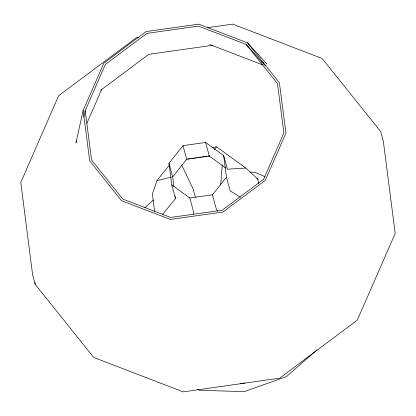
<?xml version="1.0" encoding="UTF-8"?>
<svg xmlns="http://www.w3.org/2000/svg" width="416" height="416" viewBox="0 0 416 416"><rect width="100%" height="100%" fill="white"/><g stroke="black" fill="none" stroke-linecap="round" stroke-linejoin="round"><path stroke-width="0.62" d="M220.626 185.063L222.295 164.741M193.242 214.188L193.523 211.635L189.816 197.98L171.761 184.865L168.969 163.212L182.993 145.642L205.608 142.449L223.662 155.563L227.37 169.218L245.804 168.064L257.946 179.202L258.528 183.711M83.855 117.016L85.207 110.703L105.44 64.334L146.905 33.384L198.385 26.114L246.199 44.45L265.408 65.915M266.911 64.038L247.504 42.817L198.744 24.175L146.136 31.533L103.854 63.18L83.132 110.49L75.993 142.636L76.773 140.863M169.354 165.1L156.972 180.612L152.37 194.043L154.612 211.437M86.85 123.354L101.884 89.014M214.266 149.75L216.549 146.817L245.804 168.064M173.914 186.42L172.682 176.873L186.701 159.297L209.321 156.104L225.826 168.095M189.816 197.98L212.43 194.787L226.455 177.216L223.662 155.563M162.646 214.391L175.469 198.52L175.141 195.972M144.841 207.615L153.509 199.997M316.945 349.851L286.432 376.61L244.208 391.638L199.488 390.265L197.714 389.485M100.662 90.262L148.767 54.33L213.049 45.245M244.733 382.866L242.299 383.734L240.37 383.666M156.972 180.612L171.423 177.169M212.108 147.451L216.549 146.817M138.871 37.393L136.297 37.752L58.625 95.716L20.8 182.499L32.63 274.888L35.199 284.341L93.709 357.443L183.217 391.867L279.703 378.165L357.224 320.221L395.2 233.418L383.302 141.112L380.734 131.659L322.14 58.5L232.716 24.133L207.652 27.674M187.798 158.943L189.727 158.668M191.017 158.486L192.301 158.304M193.586 158.122L195.52 157.851M196.804 157.669L198.089 157.487M199.378 157.305L201.308 157.035M202.592 156.853L207.095 156.213M208.385 156.031L209.669 155.849M249.818 172.12L254.966 172.286L264.971 176.706M261.482 61.948L263.895 62.878M209.94 44.6L262.995 64.99M240.49 197.267L230.162 190.871L226.455 177.216M256.911 178.448L257.946 179.202M247.504 42.817L279.396 82.768L285.958 133.11L265.242 180.419L222.96 212.061L170.352 219.419L121.508 200.72L89.7 160.831L83.132 110.49M246.199 44.45L277.451 83.548L283.889 132.896L263.656 179.265L222.191 210.215L170.628 217.428L122.808 199.087L91.562 159.988L85.207 110.703M217.526 211.297L216.143 208.442L212.43 194.787M181.62 164.736L193.102 188.952L195.369 197.366M205.608 142.449L209.321 156.104M182.993 145.642L186.701 159.297M168.969 163.212L172.682 176.873M171.761 184.865L175.469 198.52M34.954 282.412L35.199 284.341"/></g></svg>
